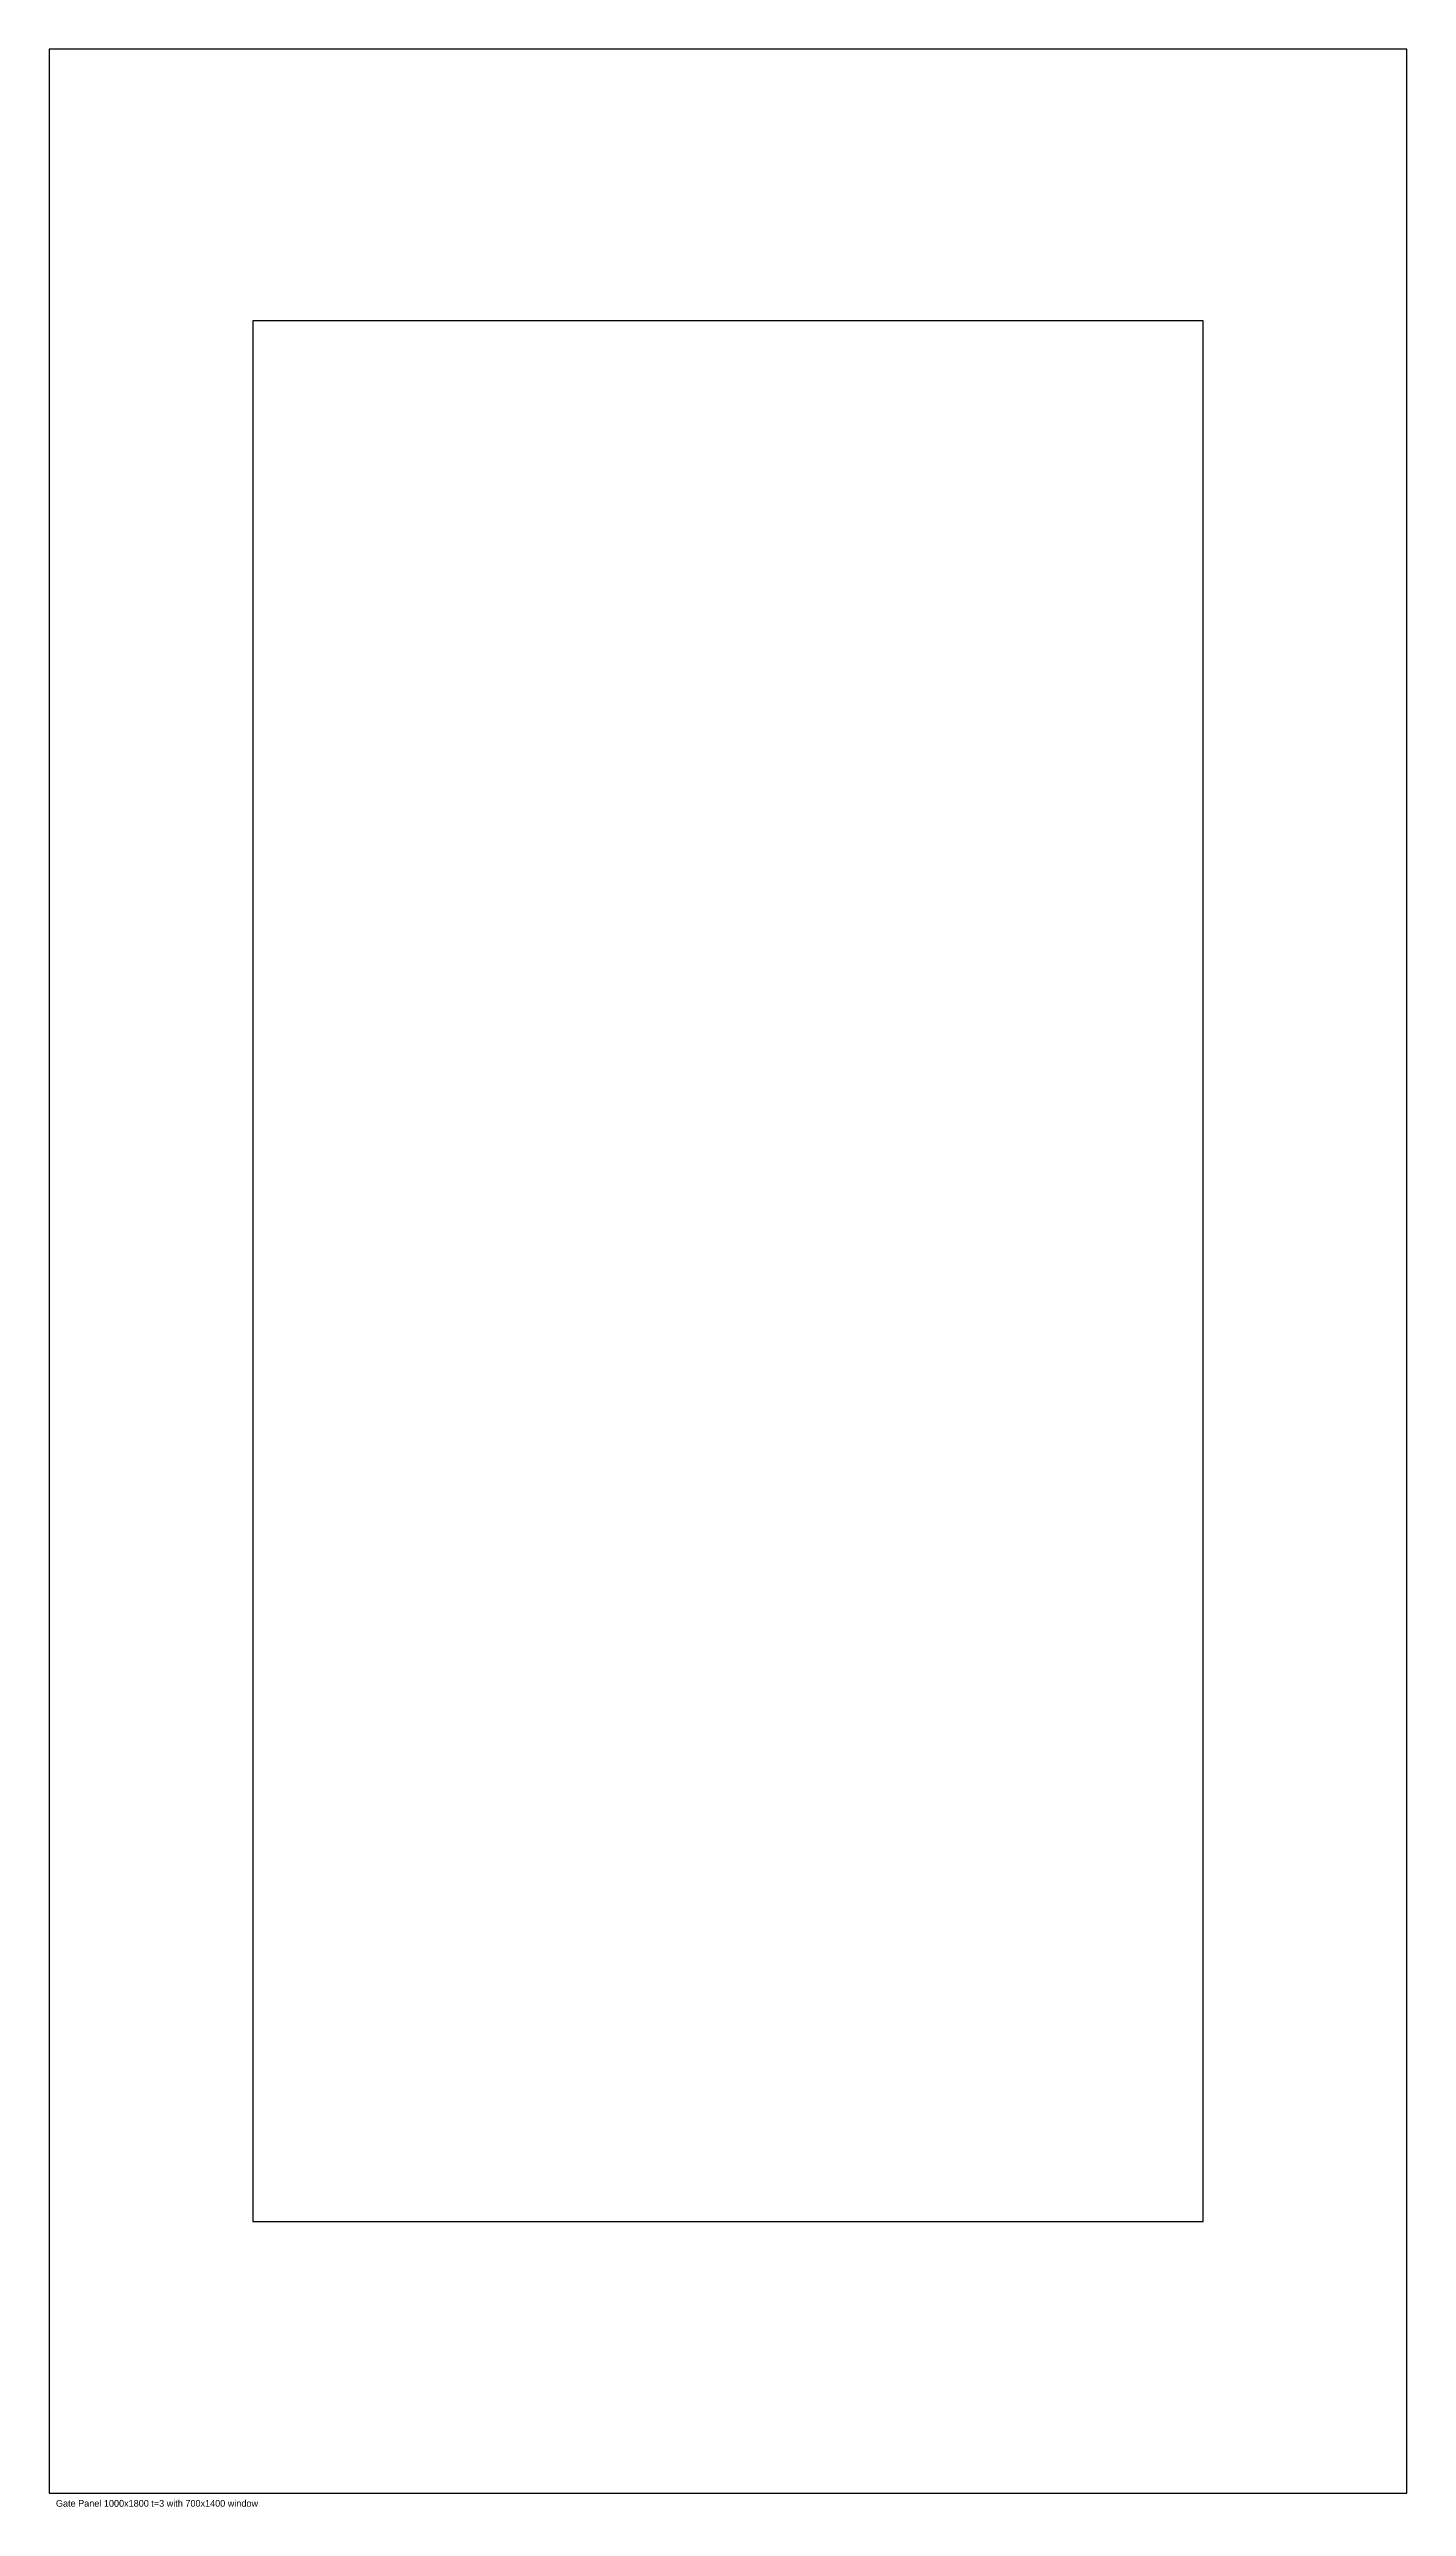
# Model space of a CAD drawing. Extents: x 0 to 1000, y -10 to 1800.
import ezdxf

# ---------------------------------------------------------------- set-up
doc = ezdxf.new("R2010")
doc.units = 0
for name, color, linetype in [('HOLES', 1, 'CONTINUOUS'), ('NOTES', 2, 'CONTINUOUS'), ('OUTLINE', 7, 'CONTINUOUS')]:
    doc.layers.add(name, color=color, linetype=linetype)

msp = doc.modelspace()

# ---------------------------------------------------------------- linework, layer by layer
at = {"layer": 'HOLES'}
for p, q in [((850, 1600), (150, 1600)), ((150, 1600), (150, 200)), ((850, 200), (850, 1600)), ((150, 200), (850, 200))]:
    msp.add_line(p, q, dxfattribs=at)
at = {"layer": 'OUTLINE'}
for p, q in [((1000, 1800), (0, 1800)), ((0, 1800), (0, 0)), ((1000, 0), (1000, 1800)), ((0, 0), (1000, 0))]:
    msp.add_line(p, q, dxfattribs=at)

# ---------------------------------------------------------------- texts
at = {"layer": 'NOTES'}
msp.add_text('Gate Panel 1000x1800 t=3 with 700x1400 window', height=5, dxfattribs=at).set_placement((5, -10))

doc.saveas('drawing.dxf')
